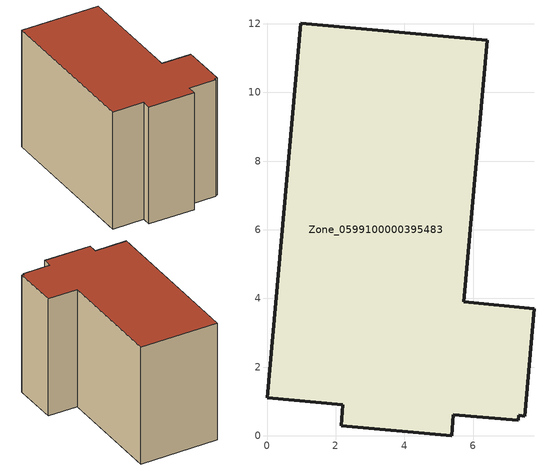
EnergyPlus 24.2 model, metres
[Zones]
Zone_0599100000395483
 floor ground (C_G): 7.5,0.57 7.32,0.59 7.31,0.46 5.43,0.62 5.38,0 2.16,0.29 2.21,0.91 0,1.11 0.99,12.01 6.41,11.52 5.72,3.9 7.77,3.7 z0
 wall outside (C_F): 2.21,0.91 2.16,0.29 5.38,0 5.43,0.62 7.31,0.46 7.32,0.59 7.5,0.57 7.77,3.7 5.72,3.9 6.41,11.52 0.99,12.01 0,1.11 2.21,0.91 z0:8.46
 roof outside (C_R): 7.32,0.59 7.5,0.57 7.77,3.7 5.72,3.9 6.41,11.52 0.99,12.01 0,1.11 2.21,0.91 2.16,0.29 5.38,0 5.43,0.62 7.31,0.46 z8.46
[BUILDING]
Pand.0599100000395483: North Axis=0; Terrain=City; Loads Convergence Tolerance Value=0.04; Temperature Convergence Tolerance Value=0.4; Solar Distribution=FullExterior; Maximum Number of Warmup Days=25; Minimum Number of Warmup Days=1
[Site:Location]
Rotterdam.The.Hague.AP_ZH_NLD Design_Conditions: Latitude=51.96; Longitude=4.45; Time Zone=1; Elevation=-4.5
[SITE:GROUNDTEMPERATURE:BUILDINGSURFACE]
18, 18, 18, 18, 18, 18, 18, 18, 18, 18, 18, 18
[MATERIAL] Thermal Absorptance=0.9; Solar Absorptance=0.7; Visible Absorptance=0.7
Name | Roughness | Thickness | Conductivity | Density | Specific Heat
G.TC.1992-2005 | MediumSmooth | 0.15 | 0.06 | 540 | 1210
F.TC.1992-2005 | Rough | 0.3 | 0.12 | 1920 | 840
R.TC.1992-2005 | MediumRough | 0.2 | 0.08 | 1500 | 1000
[CONSTRUCTION]
C_G: G.TC.1992-2005
C_F: F.TC.1992-2005
C_R: R.TC.1992-2005
[ZONE]
Zone_0599100000395483: Type=1; Multiplier=1; Ceiling Height=Autocalculate; Volume=Autocalculate; Floor Area=autocalculate; Part of Total Floor Area=Yes
[ZONEINFILTRATION:DESIGNFLOWRATE]
Infil_Zone_0599100000395483: Zone or ZoneList or Space or SpaceList=Zone_0599100000395483; Schedule=AlwaysOn; Design Flow Rate Calculation Method=Flow/Area; Flow Rate per Floor Area=0.0015; Constant Term Coefficient=1; Temperature Term Coefficient=0; Velocity Term Coefficient=0; Velocity Squared Term Coefficient=0
[HVACTEMPLATE:ZONE:IDEALLOADSAIRSYSTEM]
Zone_0599100000395483: Maximum Heating Supply Air Temperature=50; Minimum Cooling Supply Air Temperature=13; Maximum Heating Supply Air Humidity Ratio=0.0156; Minimum Cooling Supply Air Humidity Ratio=0.0077; Heating Limit=NoLimit; Cooling Limit=NoLimit; Dehumidification Control Type=ConstantSensibleHeatRatio; Cooling Sensible Heat Ratio=0.7; Dehumidification Setpoint=60; Humidification Control Type=None; Humidification Setpoint=30; Outdoor Air Method=None; Outdoor Air Flow Rate per Person=0.00944; Outdoor Air Flow Rate per Zone Floor Area=0; Outdoor Air Flow Rate per Zone=0; Demand Controlled Ventilation Type=None; Outdoor Air Economizer Type=NoEconomizer; Heat Recovery Type=None; Sensible Heat Recovery Effectiveness=0.7; Latent Heat Recovery Effectiveness=0.65
[ZONECONTROL:THERMOSTAT]
ThermostatControl_Zone_0599100000395483: Zone or ZoneList=Zone_0599100000395483; Control Type Schedule=DualSetpointControlType; Control 1=Thermostat_Zone_0599100000395483; Temperature Difference Between Cutout And Setpoint=0
[THERMOSTATSETPOINT:DUALSETPOINT]
Thermostat_Zone_0599100000395483: Heating Setpoint Temperature Schedule=HeatingSetpoint_Zone_0599100000395483; Cooling Setpoint Temperature Schedule=CoolingSetpoint_Zone_0599100000395483
[SCHEDULE:COMPACT]
HeatingSetpoint_Zone_0599100000395483: Through: 12/31, For: AllDays, Until: 24:00, 21
CoolingSetpoint_Zone_0599100000395483: Through: 12/31, For: AllDays, Until: 24:00, 24
DualSetpointControlType: Through: 12/31, For: AllDays, Until: 24:00, 4
AlwaysOn: Through: 12/31, For: AllDays, Until: 24:00, 1
